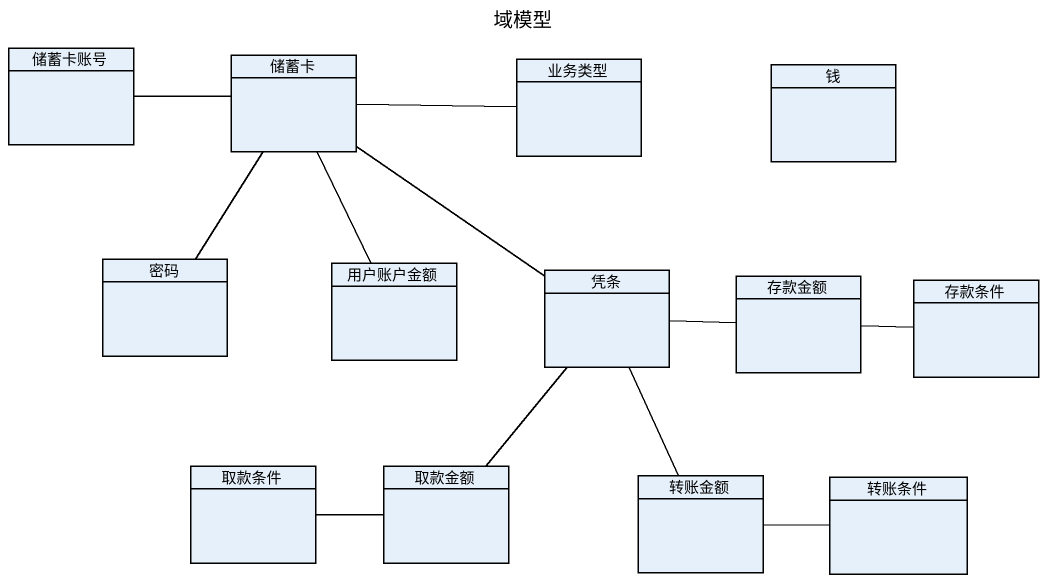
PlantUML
@startuml
title 域模型
hide circle
hide empty members
class 储蓄卡账号
class 储蓄卡
class 业务类型
class 钱
class 密码
class 用户账户金额
class 凭条
class 存款金额
class 存款条件
class 取款条件
class 取款金额
class 转账金额
class 转账条件
储蓄卡账号 -right- 储蓄卡
储蓄卡 -right- 业务类型
储蓄卡 -- 密码
储蓄卡 -- 用户账户金额
储蓄卡 -- 凭条
凭条 -right- 存款金额
凭条 -- 取款金额
凭条 -- 转账金额
存款金额 -right- 存款条件
取款金额 -left- 取款条件
转账金额 -right- 转账条件
@enduml
